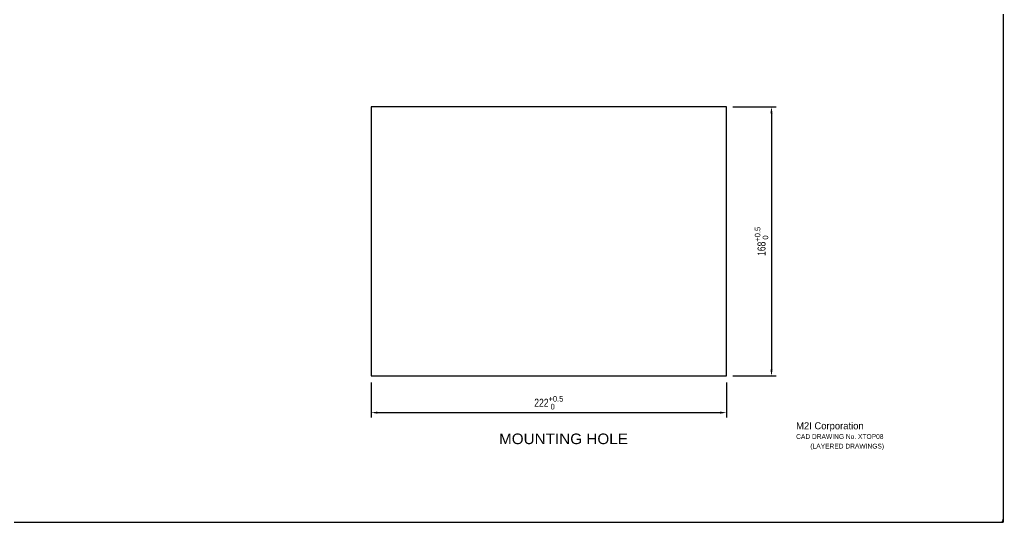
# Model space of a CAD drawing. Header units: millimetres. Extents: x -2 to 1186, y 0 to 841.
# Drawn here: x 572 to 1186, y 0 to 314 of the extents above; entities that cross this region are included whole.
import ezdxf

# ---------------------------------------------------------------- set-up
doc = ezdxf.new("R2010")
doc.units = ezdxf.units.MM
doc.header["$LTSCALE"] = 65.395
doc.header["$PDMODE"] = 3
doc.header["$PDSIZE"] = 0.01
doc.layers.get('0').update_dxf_attribs({"linetype": 'CONTINUOUS'})
doc.layers.get('Defpoints').update_dxf_attribs({"linetype": 'CONTINUOUS'})
for name, color, linetype in [('Z_OM_DIM', 4, 'CONTINUOUS'), ('Z_OM_MOUNT', 7, 'CONTINUOUS'), ('Z_OM_NOTE', 4, 'CONTINUOUS')]:
    doc.layers.add(name, color=color, linetype=linetype)
doc.styles.get("Standard").update_dxf_attribs({"font": 'NGULIM.TTF', "width": 0.8})
doc.dimstyles.get("Standard").update_dxf_attribs({"dimtxt": 5, "dimasz": 4, "dimexe": 3, "dimexo": 4, "dimgap": 2, "dimtad": 1, "dimdec": 3, "dimzin": 12, "dimdsep": 46, "dimtxsty": 'STANDARD', "dimcen": 0, "dimadec": 0, "dimazin": 1, "dimtp": 0.001, "dimtm": 0.001, "dimtfac": 1, "dimtdec": 3, "dimtofl": 0, "dimtmove": 0, "dimatfit": 3, "dimfxl": 1, "dimtolj": 1, "dimarcsym": 0})

# ---------------------------------------------------------------- blocks, each defined once
blk = doc.blocks.new('*D11')
at = {"layer": 'Defpoints', "color": 0}
for p in [(791.12, 91.34), (1013.12, 91.34), (1013.12, 68.47)]:
    blk.add_point(p, dxfattribs=at)
at = {"layer": 'Z_OM_DIM', "color": 0, "lineweight": -2}
for p, q in [((791.12, 87.34), (791.12, 65.47)), ((1013.12, 87.34), (1013.12, 65.47)), ((795.12, 68.47), (1009.12, 68.47))]:
    blk.add_line(p, q, dxfattribs=at)
at = {"layer": 'Z_OM_DIM', "color": 0}
for points in [[(795.12, 69.13), (795.12, 67.8), (791.12, 68.47)], [(1009.12, 69.13), (1009.12, 67.8), (1013.12, 68.47)]]:
    blk.add_solid(points, dxfattribs=at)
at = {"layer": 'Z_OM_DIM', "color": 0, "insert": (902.12, 74.64), "char_height": 5, "attachment_point": 5}
blk.add_mtext('\\A1;\\A1;222{\\H0.7x;\\S+0.5^  0;}', dxfattribs=at)
blk = doc.blocks.new('*D12')
at = {"layer": 'Defpoints', "color": 0}
for p in [(1013.12, 259.34), (1013.12, 91.34), (1041.2, 91.34)]:
    blk.add_point(p, dxfattribs=at)
at = {"layer": 'Z_OM_DIM', "color": 0, "lineweight": -2}
for p, q in [((1017.12, 259.34), (1044.2, 259.34)), ((1041.2, 255.34), (1041.2, 95.34)), ((1017.12, 91.34), (1044.2, 91.34))]:
    blk.add_line(p, q, dxfattribs=at)
at = {"layer": 'Z_OM_DIM', "color": 0}
for points in [[(1040.54, 255.34), (1041.87, 255.34), (1041.2, 259.34)], [(1040.54, 95.34), (1041.87, 95.34), (1041.2, 91.34)]]:
    blk.add_solid(points, dxfattribs=at)
at = {"layer": 'Z_OM_DIM', "color": 0, "insert": (1034.97, 175.34), "char_height": 5, "attachment_point": 5, "rotation": 90}
blk.add_mtext('\\A1;\\A1;168{\\H0.7x;\\S+0.5^  0;}', dxfattribs=at)

msp = doc.modelspace()

# ---------------------------------------------------------------- linework, layer by layer
at = {"color": 0}
for p in [(1186, 841), (0, 0)]:
    msp.add_line(p, (1186, 0), dxfattribs=at)
msp.add_arc((1184, 2), 2, 270, 0, dxfattribs=at)
at = {"layer": 'Z_OM_MOUNT'}
for p, q in [((1013.1224, 259.3408), (791.1224, 259.3408)), ((791.1224, 259.3408), (791.1224, 91.3408)), ((1013.1224, 91.3408), (1013.1224, 259.3408)), ((791.1224, 91.3408), (1013.1224, 91.3408))]:
    msp.add_line(p, q, dxfattribs=at)

# ---------------------------------------------------------------- texts
at = {"layer": 'Z_OM_NOTE', "color": 6}
for s, height, p in [('M2I Corporation', 4.4, (1056.5892, 58.0487)), ('CAD DRAWING No. XTOP08', 3, (1056.5892, 52.0487)), ('(LAYERED DRAWINGS)', 3, (1065.4736, 46.0487))]:
    msp.add_text(s, height=height, dxfattribs=at).set_placement(p)
at = {"layer": 'Z_OM_NOTE', "width": 1.08}
msp.add_text('MOUNTING HOLE', height=6.6, dxfattribs=at).set_placement((871.0351, 48.8123))

# ---------------------------------------------------------------- dimensions: what is measured, and where the dimension line sits
at = {"layer": 'Z_OM_DIM'}
dim = msp.add_linear_dim(base=(1041.2022, 91.3408), p1=(1013.1224, 259.3408), p2=(1013.1224, 91.3408), angle=90, text='\\A1;<>{\\H0.7x;\\S+0.5^  0;}', dimstyle='STANDARD', dxfattribs=at)
dim.commit()
dim.dimension.update_dxf_attribs({"geometry": '*D12', "text_midpoint": (1034.9671, 175.3408)})
dim = msp.add_linear_dim(base=(1013.1224, 68.467), p1=(791.1224, 91.3408), p2=(1013.1224, 91.3408), text='\\A1;<>{\\H0.7x;\\S+0.5^  0;}', dimstyle='STANDARD', override={"dimdec": 0}, dxfattribs=at)
dim.commit()
dim.dimension.update_dxf_attribs({"geometry": '*D11', "text_midpoint": (902.1224, 74.6422)})

doc.saveas('drawing.dxf')
